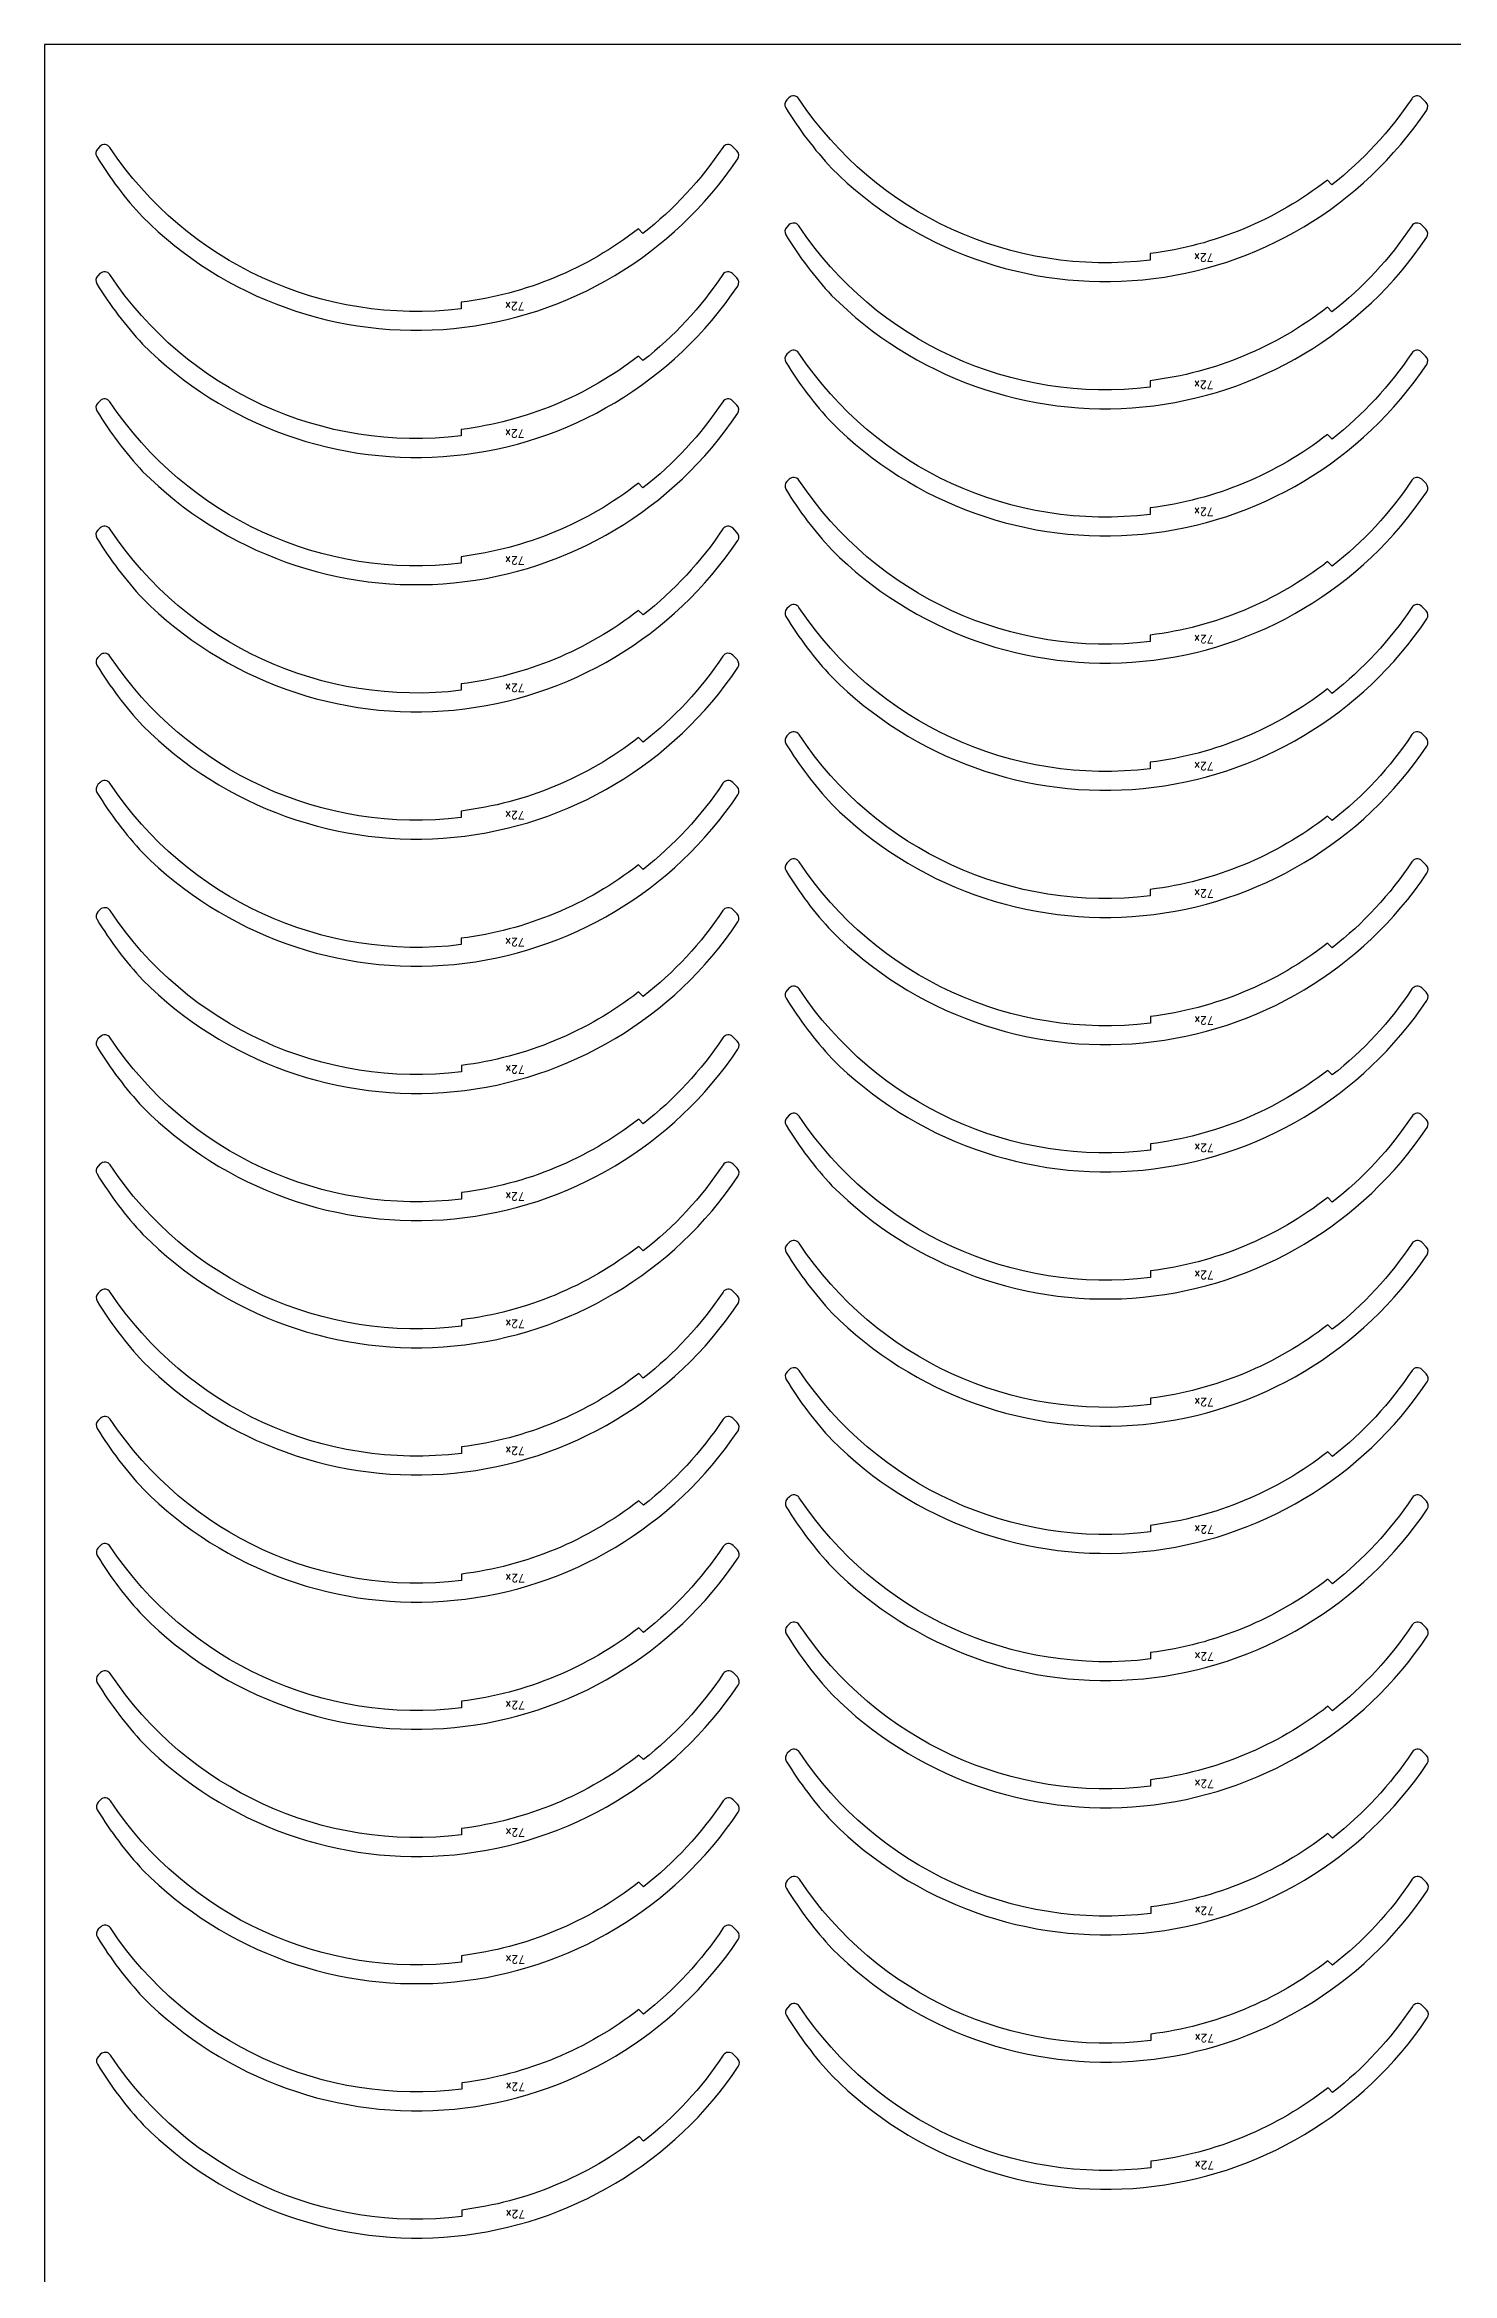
# Model space of a CAD drawing. Header units: millimetres. Extents: x 0 to 1000, y -105 to 1000.
# Drawn here: x 0 to 440, y 304 to 1000 of the extents above; entities that cross this region are included whole.
import ezdxf

# ---------------------------------------------------------------- set-up
doc = ezdxf.new("R2010")
doc.units = ezdxf.units.MM
for name, color, linetype in [('--NestedParts--', 7, 'Continuous'), ('sheet', 24, 'Continuous'), ('Texto', 7, 'Continuous')]:
    doc.layers.add(name, color=color, linetype=linetype)
doc.styles.get("Standard").update_dxf_attribs({"font": 'txt.shx'})

msp = doc.modelspace()

# ---------------------------------------------------------------- linework, layer by layer
at = {"layer": '--NestedParts--', "color": 7}
for points in [[(427.01, 983.1, -0.080167), (402.1, 956.23), (400.67, 957.66, -0.135016), (345.3, 934.72), (345.3, 932.7, -0.283604), (235.58, 983.1, 0.473431), (232.5, 983.41), (231.8, 982.71, 0.345608), (231.51, 980.26, 0.050357), (245.82, 961.37, 0.472449), (431.69, 979.52, 0.357325), (431.44, 982.05), (430.09, 983.41, 0.47343)], [(211.8, 967.87, -0.080167), (186.89, 941), (185.46, 942.42, -0.135016), (130.09, 919.49), (130.09, 917.47, -0.283604), (20.36, 967.87, 0.473431), (17.29, 968.18), (16.59, 967.48, 0.345608), (16.29, 965.03, 0.050357), (30.61, 946.14, 0.472449), (216.48, 964.29, 0.357325), (216.23, 966.82), (214.88, 968.18, 0.47343)], [(427.02, 943.37, -0.080167), (402.11, 916.5), (400.69, 917.92, -0.135016), (345.32, 894.99), (345.32, 892.97, -0.283604), (235.59, 943.37, 0.473431), (232.51, 943.68), (231.81, 942.98, 0.345608), (231.52, 940.53, 0.050357), (245.83, 921.64, 0.472449), (431.7, 939.79, 0.357325), (431.46, 942.32), (430.1, 943.68, 0.47343)], [(211.81, 928.14, -0.080167), (186.9, 901.27), (185.48, 902.69, -0.135016), (130.1, 879.75), (130.1, 877.74, -0.283604), (20.38, 928.14, 0.473431), (17.3, 928.44), (16.6, 927.75, 0.345608), (16.31, 925.29, 0.050357), (30.62, 906.41, 0.472449), (216.49, 924.56, 0.357325), (216.24, 927.09), (214.89, 928.44, 0.47343)], [(427.04, 903.64, -0.080167), (402.13, 876.77), (400.7, 878.19, -0.135016), (345.33, 855.25), (345.33, 853.24, -0.283604), (235.6, 903.64, 0.473431), (232.53, 903.94), (231.83, 903.25, 0.345608), (231.53, 900.79, 0.050357), (245.85, 881.91, 0.472449), (431.71, 900.06, 0.357325), (431.47, 902.59), (430.11, 903.94, 0.47343)], [(211.82, 888.4, -0.080167), (186.91, 861.53), (185.49, 862.96, -0.135016), (130.12, 840.02), (130.12, 838.01, -0.283604), (20.39, 888.41, 0.473431), (17.31, 888.71), (16.62, 888.01, 0.345608), (16.32, 885.56, 0.050357), (30.63, 866.67, 0.472449), (216.5, 884.82, 0.357325), (216.26, 887.35), (214.9, 888.71, 0.47343)], [(427.05, 863.9, -0.080167), (402.14, 837.03), (400.72, 838.46, -0.135016), (345.34, 815.52), (345.34, 813.51, -0.283604), (235.62, 863.9, 0.473431), (232.54, 864.21), (231.84, 863.51, 0.345608), (231.55, 861.06, 0.050357), (245.86, 842.17, 0.472449), (431.73, 860.32, 0.357325), (431.48, 862.85), (430.13, 864.21, 0.47343)], [(211.84, 848.67, -0.080167), (186.93, 821.8), (185.5, 823.23, -0.135016), (130.13, 800.29), (130.13, 798.27, -0.283604), (20.41, 848.67, 0.473431), (17.33, 848.98), (16.63, 848.28, 0.345608), (16.33, 845.83, 0.050357), (30.65, 826.94, 0.472449), (216.52, 845.09, 0.357325), (216.27, 847.62), (214.92, 848.98, 0.47343)], [(427.06, 824.17, -0.080167), (402.15, 797.3), (400.73, 798.73, -0.135016), (345.36, 775.79), (345.36, 773.77, -0.283604), (235.63, 824.17, 0.473431), (232.55, 824.48), (231.86, 823.78, 0.345608), (231.56, 821.33, 0.050357), (245.87, 802.44, 0.472449), (431.74, 820.59, 0.357325), (431.5, 823.12), (430.14, 824.48, 0.47343)], [(211.85, 808.94, -0.080167), (186.94, 782.07), (185.52, 783.49, -0.135016), (130.14, 760.56), (130.14, 758.54, -0.283604), (20.42, 808.94, 0.473431), (17.34, 809.25), (16.64, 808.55, 0.345608), (16.35, 806.1, 0.050357), (30.66, 787.21, 0.472449), (216.53, 805.36, 0.357325), (216.29, 807.89), (214.93, 809.25, 0.47343)], [(427.08, 784.44, -0.080167), (402.17, 757.57), (400.74, 758.99, -0.135016), (345.37, 736.06), (345.37, 734.04, -0.283604), (235.64, 784.44, 0.473431), (232.57, 784.75), (231.87, 784.05, 0.345608), (231.57, 781.6, 0.050357), (245.89, 762.71, 0.472449), (431.76, 780.86, 0.357325), (431.51, 783.39), (430.16, 784.75, 0.47343)], [(211.86, 769.21, -0.080167), (186.96, 742.34), (185.53, 743.76, -0.135016), (130.16, 720.82), (130.16, 718.81, -0.283604), (20.43, 769.21, 0.473431), (17.35, 769.51), (16.66, 768.82, 0.345608), (16.36, 766.36, 0.050357), (30.67, 747.48, 0.472449), (216.54, 765.63, 0.357325), (216.3, 768.16), (214.94, 769.51, 0.47343)], [(427.09, 744.71, -0.080167), (402.18, 717.84), (400.76, 719.26, -0.135016), (345.38, 696.32), (345.38, 694.31, -0.283604), (235.66, 744.71, 0.473431), (232.58, 745.01), (231.88, 744.32, 0.345608), (231.59, 741.86, 0.050357), (245.9, 722.98, 0.472449), (431.77, 741.13, 0.357325), (431.53, 743.66), (430.17, 745.01, 0.47343)], [(211.88, 729.47, -0.080167), (186.97, 702.6), (185.54, 704.03, -0.135016), (130.17, 681.09), (130.17, 679.08, -0.283604), (20.45, 729.48, 0.473431), (17.37, 729.78), (16.67, 729.08, 0.345608), (16.38, 726.63, 0.050357), (30.69, 707.74, 0.472449), (216.56, 725.89, 0.357325), (216.31, 728.42), (214.96, 729.78, 0.47343)], [(427.1, 704.97, -0.080167), (402.19, 678.1), (400.77, 679.53, -0.135016), (345.4, 656.59), (345.4, 654.58, -0.283604), (235.67, 704.97, 0.473431), (232.59, 705.28), (231.9, 704.58, 0.345608), (231.6, 702.13, 0.050357), (245.91, 683.24, 0.472449), (431.78, 701.39, 0.357325), (431.54, 703.92), (430.18, 705.28, 0.47343)], [(211.89, 689.74, -0.080167), (186.98, 662.87), (185.56, 664.3, -0.135016), (130.19, 641.36), (130.19, 639.34, -0.283604), (20.46, 689.74, 0.473431), (17.38, 690.05), (16.68, 689.35, 0.345608), (16.39, 686.9, 0.050357), (30.7, 668.01, 0.472449), (216.57, 686.16, 0.357325), (216.33, 688.69), (214.97, 690.05, 0.47343)], [(427.12, 665.24, -0.080167), (402.21, 638.37), (400.78, 639.8, -0.135016), (345.41, 616.86), (345.41, 614.84, -0.283604), (235.69, 665.24, 0.473431), (232.61, 665.55), (231.91, 664.85, 0.345608), (231.61, 662.4, 0.050357), (245.93, 643.51, 0.472449), (431.8, 661.66, 0.357325), (431.55, 664.19), (430.2, 665.55, 0.47343)], [(211.91, 650.01, -0.080167), (187, 623.14), (185.57, 624.56, -0.135016), (130.2, 601.63), (130.2, 599.61, -0.283604), (20.47, 650.01, 0.473431), (17.39, 650.32), (16.7, 649.62, 0.345608), (16.4, 647.17, 0.050357), (30.71, 628.28, 0.472449), (216.58, 646.43, 0.357325), (216.34, 648.96), (214.98, 650.32, 0.47343)], [(427.13, 625.51, -0.080167), (402.22, 598.64), (400.8, 600.06, -0.135016), (345.42, 577.13), (345.42, 575.11, -0.283604), (235.7, 625.51, 0.473431), (232.62, 625.82), (231.92, 625.12, 0.345608), (231.63, 622.67, 0.050357), (245.94, 603.78, 0.472449), (431.81, 621.93, 0.357325), (431.57, 624.46), (430.21, 625.82, 0.47343)], [(211.92, 610.28, -0.080167), (187.01, 583.41), (185.58, 584.83, -0.135016), (130.21, 561.89), (130.21, 559.88, -0.283604), (20.49, 610.28, 0.473431), (17.41, 610.58), (16.71, 609.89, 0.345608), (16.42, 607.43, 0.050357), (30.73, 588.55, 0.472449), (216.6, 606.7, 0.357325), (216.35, 609.23), (215, 610.58, 0.47343)], [(427.14, 585.78, -0.080167), (402.24, 558.91), (400.81, 560.33, -0.135016), (345.44, 537.39), (345.44, 535.38, -0.283604), (235.71, 585.78, 0.473431), (232.63, 586.08), (231.94, 585.39, 0.345608), (231.64, 582.93, 0.050357), (245.95, 564.05, 0.472449), (431.82, 582.2, 0.357325), (431.58, 584.73), (430.22, 586.08, 0.47343)], [(211.93, 570.54, -0.080167), (187.02, 543.67), (185.6, 545.1, -0.135016), (130.23, 522.16), (130.23, 520.15, -0.283604), (20.5, 570.55, 0.473431), (17.42, 570.85), (16.73, 570.15, 0.345608), (16.43, 567.7, 0.050357), (30.74, 548.81, 0.472449), (216.61, 566.96, 0.357325), (216.37, 569.49), (215.01, 570.85, 0.47343)], [(427.16, 546.04, -0.080167), (402.25, 519.17), (400.82, 520.6, -0.135016), (345.45, 497.66), (345.45, 495.65, -0.283604), (235.73, 546.04, 0.473431), (232.65, 546.35), (231.95, 545.65, 0.345608), (231.66, 543.2, 0.050357), (245.97, 524.31, 0.472449), (431.84, 542.46, 0.357325), (431.59, 544.99), (430.24, 546.35, 0.47343)], [(211.95, 530.81, -0.080167), (187.04, 503.94), (185.61, 505.37, -0.135016), (130.24, 482.43), (130.24, 480.41, -0.283604), (20.51, 530.81, 0.473431), (17.44, 531.12), (16.74, 530.42, 0.345608), (16.44, 527.97, 0.050357), (30.76, 509.08, 0.472449), (216.63, 527.23, 0.357325), (216.38, 529.76), (215.03, 531.12, 0.47343)], [(427.17, 506.31, -0.080167), (402.26, 479.44), (400.84, 480.87, -0.135016), (345.47, 457.93), (345.47, 455.91, -0.283604), (235.74, 506.31, 0.473431), (232.66, 506.62), (231.96, 505.92, 0.345608), (231.67, 503.47, 0.050357), (245.98, 484.58, 0.472449), (431.85, 502.73, 0.357325), (431.61, 505.26), (430.25, 506.62, 0.47343)], [(211.96, 491.08, -0.080167), (187.05, 464.21), (185.63, 465.63, -0.135016), (130.25, 442.7), (130.25, 440.68, -0.283604), (20.53, 491.08, 0.473431), (17.45, 491.39), (16.75, 490.69, 0.345608), (16.46, 488.24, 0.050357), (30.77, 469.35, 0.472449), (216.64, 487.5, 0.357325), (216.39, 490.03), (215.04, 491.39, 0.47343)], [(427.19, 466.58, -0.080167), (402.28, 439.71), (400.85, 441.13, -0.135016), (345.48, 418.2), (345.48, 416.18, -0.283604), (235.75, 466.58, 0.473431), (232.67, 466.89), (231.98, 466.19, 0.345608), (231.68, 463.74, 0.050357), (245.99, 444.85, 0.472449), (431.86, 463, 0.357325), (431.62, 465.53), (430.26, 466.89, 0.47343)], [(211.97, 451.35, -0.080167), (187.06, 424.48), (185.64, 425.9, -0.135016), (130.27, 402.96), (130.27, 400.95, -0.283604), (20.54, 451.35, 0.473431), (17.46, 451.65), (16.77, 450.96, 0.345608), (16.47, 448.5, 0.050357), (30.78, 429.62, 0.472449), (216.65, 447.77, 0.357325), (216.41, 450.3), (215.05, 451.65, 0.47343)], [(427.2, 426.85, -0.080167), (402.29, 399.98), (400.86, 401.4, -0.135016), (345.49, 378.46), (345.49, 376.45, -0.283604), (235.77, 426.85, 0.473431), (232.69, 427.15), (231.99, 426.46, 0.345608), (231.7, 424, 0.050357), (246.01, 405.12, 0.472449), (431.88, 423.27, 0.357325), (431.63, 425.8), (430.28, 427.15, 0.47343)], [(211.99, 411.61, -0.080167), (187.08, 384.74), (185.65, 386.17, -0.135016), (130.28, 363.23), (130.28, 361.22, -0.283604), (20.56, 411.62, 0.473431), (17.48, 411.92), (16.78, 411.22, 0.345608), (16.48, 408.77, 0.050357), (30.8, 389.88, 0.472449), (216.67, 408.03, 0.357325), (216.42, 410.56), (215.07, 411.92, 0.47343)], [(427.21, 387.11, -0.080167), (402.3, 360.24), (400.88, 361.67, -0.135016), (345.51, 338.73), (345.51, 336.72, -0.283604), (235.78, 387.11, 0.473431), (232.7, 387.42), (232.01, 386.72, 0.345608), (231.71, 384.27, 0.050357), (246.02, 365.38, 0.472449), (431.89, 383.53, 0.357325), (431.65, 386.06), (430.29, 387.42, 0.47343)], [(212, 371.88, -0.080167), (187.09, 345.01), (185.67, 346.44, -0.135016), (130.29, 323.5), (130.29, 321.48, -0.283604), (20.57, 371.88, 0.473431), (17.49, 372.19), (16.79, 371.49, 0.345608), (16.5, 369.04, 0.050357), (30.81, 350.15, 0.472449), (216.68, 368.3, 0.357325), (216.44, 370.83), (215.08, 372.19, 0.47343)]]:
    msp.add_lwpolyline(points, format="xyb", close=True, dxfattribs=at)
at = {"layer": 'sheet', "color": 7}
msp.add_lwpolyline([(0, 0), (1000, 0), (1000, 1000), (0, 1000)], close=True, dxfattribs=at)

# ---------------------------------------------------------------- texts
at = {"layer": 'Texto', "color": 3, "char_height": 2.5, "width": 6.0401, "attachment_point": 1, "rotation": 180}
for insert in [(365.14, 932.22), (149.93, 916.99), (365.16, 892.49), (149.94, 877.26), (365.17, 852.76), (149.96, 837.53), (365.18, 813.03), (149.97, 797.79), (365.2, 773.29), (149.98, 758.06), (365.21, 733.56), (150, 718.33), (365.22, 693.83), (150.01, 678.6), (365.24, 654.1), (150.02, 638.86), (365.25, 614.36), (150.04, 599.13), (365.26, 574.63), (150.05, 559.4), (365.28, 534.9), (150.07, 519.67), (365.29, 495.17), (150.08, 479.93), (365.3, 455.43), (150.09, 440.2), (365.32, 415.7), (150.11, 400.47), (365.33, 375.97), (150.12, 360.74), (365.35, 336.24), (150.13, 321)]:
    msp.add_mtext('72x', dxfattribs=dict(at, insert=insert))

doc.saveas('drawing.dxf')
